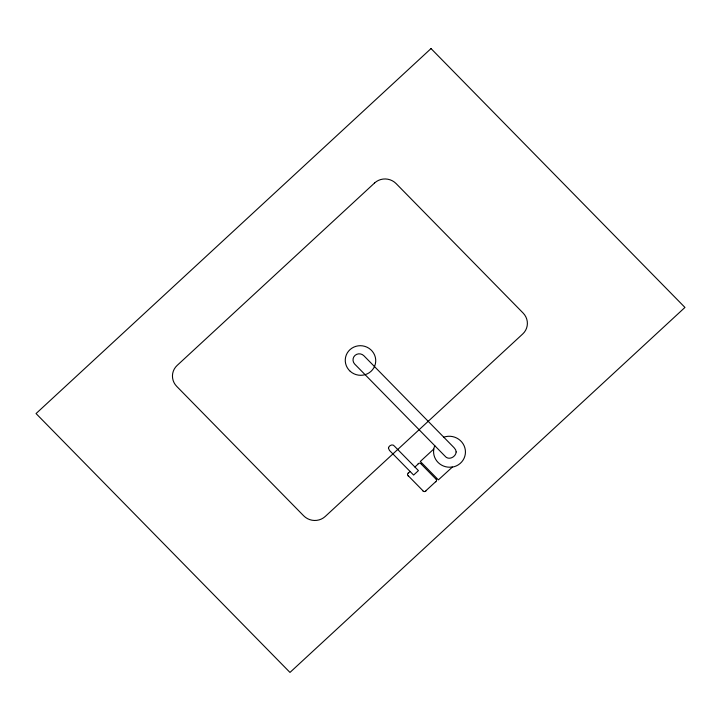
<?xml version="1.0" encoding="UTF-8"?>
<svg xmlns="http://www.w3.org/2000/svg" width="721" height="721" viewBox="0 0 721 721"><rect width="100%" height="100%" fill="white"/><g stroke="black" fill="none" stroke-linecap="round" stroke-linejoin="round"><path stroke-width="1.08" d="M408.365 473.066L410.105 471.462M414.917 467.019L418.279 463.909M425.796 490.839L435.709 481.682M452.265 467.172L438.368 479.88L420.307 461.476L433.763 449.039A17.025 16.493 11.8 0 1 434.79 445.722M421.118 463.991L435.763 478.924M408.311 475.824L422.957 490.758M443.839 437.169A16.024 15.52 11.8 0 1 464.874 447.876A16.024 15.52 11.8 0 1 452.256 467.127M408.158 475.968A2.208 2.145 11.8 0 1 408.221 472.922M425.94 490.992A2.208 2.145 11.8 0 1 422.803 490.893M435.917 478.78A2.208 2.145 11.8 0 1 435.854 481.826M418.135 463.756A2.208 2.145 11.8 0 1 421.271 463.855M452.022 467.028A15.826 15.33 11.8 0 1 433.799 449.084M388.448 448.219L389.493 450.454L413.62 475.058L418.432 470.606L394.396 446.101C392.819 443.577 388.61 445.506 388.448 448.219M456.168 451.95C455.861 457.159 448.381 460.782 444.911 456.042L354.606 363.979A6.345 6.147 11.8 0 1 355.02 355.399A6.345 6.147 11.8 0 1 363.889 355.75L454.095 447.723L455.645 449.85L456.168 451.95M431.023 48.577L36.05 413.566L289.977 672.423L684.95 307.434L431.023 48.577M374.596 182.972L177.114 365.457A15.258 14.78 11.8 0 0 176.726 386.384L303.685 515.812A15.258 14.78 11.8 0 0 325.243 516.461L522.725 333.967A15.258 14.78 11.8 0 0 523.113 313.04L396.153 183.621A15.258 14.78 11.8 0 0 374.596 182.972M350.244 371.324A15.258 14.78 11.8 0 0 375.389 363.835A15.258 14.78 11.8 0 0 355.868 346.341A15.258 14.78 11.8 0 0 350.244 371.324"/></g></svg>
